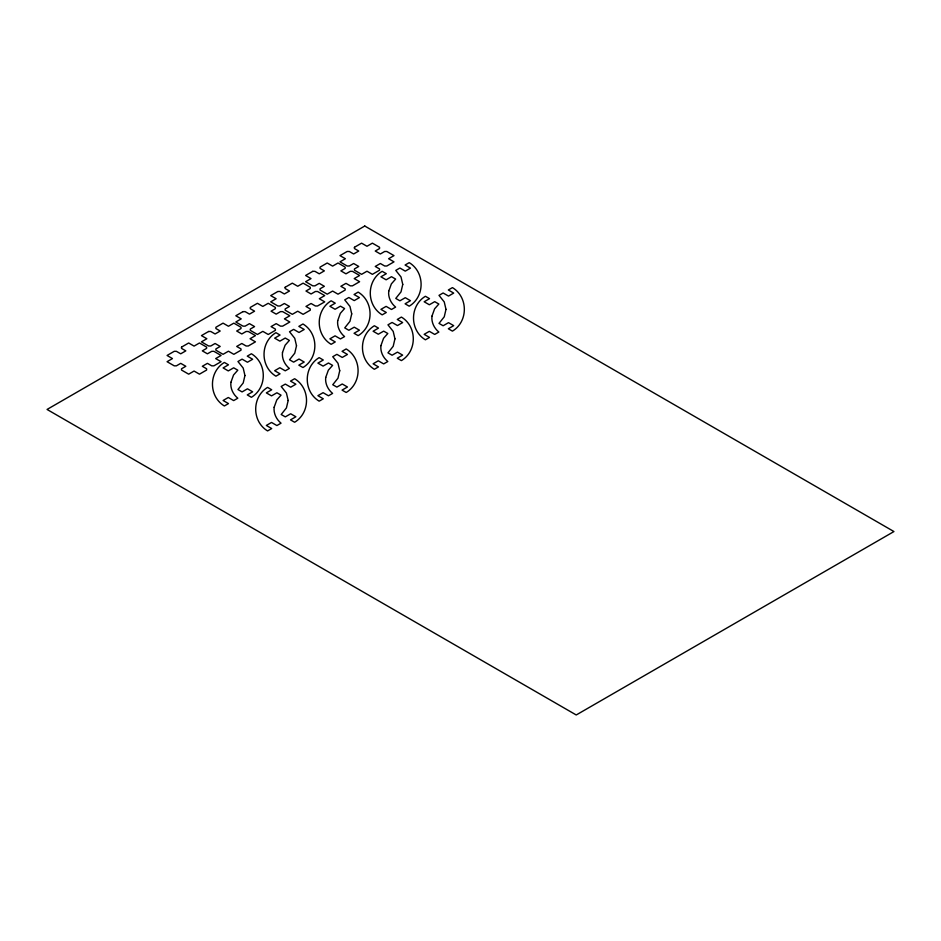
<?xml version="1.0" encoding="UTF-8"?>
<svg xmlns="http://www.w3.org/2000/svg" width="941" height="941" viewBox="0 0 941 941"><rect width="100%" height="100%" fill="white"/><g stroke="black" fill="none" stroke-linecap="round" stroke-linejoin="round"><path stroke-width="1.41" d="M181.507 347.123L181.507 348.37L185.824 350.864L180.719 353.816L176.39 351.322L174.238 351.322L167.063 355.463L172.462 358.58L167.063 361.697L174.238 365.837L176.39 365.837L180.719 363.344L185.824 366.284L181.507 368.79L181.507 370.036L188.671 374.165L194.069 371.048L199.468 374.165L206.632 370.036L206.632 368.79L202.315 366.284L207.42 363.344L211.749 365.837L213.901 365.837L221.076 361.697L215.677 358.58L221.076 355.463L213.901 351.322L211.749 351.322L207.42 353.816L202.315 350.864L206.632 348.37L206.632 347.123L199.468 342.983L194.069 346.112L188.671 342.983L181.507 347.123M285.147 287.287L285.147 288.534L289.475 291.028L284.358 293.98L280.042 291.487L277.877 291.487L270.714 295.615L276.113 298.732L270.714 301.861L277.877 305.99L280.042 305.99L284.358 303.496L289.475 306.448L285.147 308.942L285.147 310.189L292.322 314.329L297.721 311.212L303.12 314.329L310.283 310.189L310.283 308.942L305.966 306.448L311.071 303.496L315.4 305.99L317.552 305.99L324.727 301.861L319.317 298.732L324.727 295.615L317.552 291.487L315.4 291.487L311.071 293.98L305.966 291.028L310.283 288.534L310.283 287.287L303.12 283.147L297.721 286.264L292.322 283.147L285.147 287.287M354.428 247.295L354.428 248.542L358.744 251.035L353.64 253.988L349.311 251.482L347.158 251.482L339.983 255.623L345.394 258.74L339.983 261.857L347.158 265.997L349.311 265.997L353.64 263.504L358.744 266.456L354.428 268.95L354.428 270.196L361.591 274.337L366.99 271.22L372.389 274.337L379.564 270.196L379.564 268.95L375.236 266.456L380.352 263.504L384.669 265.997L386.833 265.997L393.997 261.857L388.598 258.74L393.997 255.623L386.833 251.482L384.669 251.482L380.352 253.988L375.236 251.035L379.564 248.542L379.564 247.295L372.389 243.154L366.99 246.271L361.591 243.154L354.428 247.295M230.921 382.305C230.18 388.374 233.145 394.42 237.802 398.208L233.674 400.595L228.298 397.49L223.099 400.49L228.487 403.595L224.358 405.971C208.502 396.42 208.502 371.989 224.358 362.438L228.487 364.814L223.099 367.919L228.298 370.919L233.674 367.813L237.802 370.189L233.544 375L230.921 382.305M244.942 375.53L243.201 382.975L237.955 389.539L242.084 391.915L247.459 388.809L252.659 391.809L247.271 394.914L251.4 397.302C267.244 387.739 267.244 363.32 251.4 353.757L247.271 356.145L252.659 359.25L247.459 362.238L242.084 359.144L237.955 361.52L243.201 368.084L244.942 375.53M274.149 407.265C273.419 413.322 276.372 419.38 281.03 423.168L276.901 425.555L271.526 422.45L266.338 425.45L271.714 428.555L267.585 430.931C251.741 421.38 251.741 396.949 267.585 387.386L271.714 389.774L266.338 392.879L271.526 395.879L276.901 392.773L281.03 395.149L276.772 399.96L274.149 407.265M282.488 352.534C281.747 358.603 284.711 364.649 289.369 368.437L285.241 370.825L279.865 367.719L274.666 370.719L280.042 373.824L275.925 376.2C260.069 366.649 260.069 342.218 275.925 332.667L280.042 335.043L274.666 338.148L279.865 341.148L285.241 338.042L289.369 340.419L285.111 345.229L282.488 352.534M288.169 400.49L286.429 407.935L281.183 414.499L285.311 416.875L290.687 413.769L295.886 416.769L290.51 419.874L294.627 422.262C310.483 412.699 310.483 388.268 294.627 378.717L290.51 381.105L295.886 384.199L290.687 387.198L285.311 384.093L281.183 386.48L286.429 393.044L288.169 400.49M296.509 345.759L294.756 353.204L289.522 359.768L293.639 362.144L299.026 359.039L304.214 362.038L298.838 365.143L302.967 367.531C318.811 357.968 318.811 333.549 302.967 323.986L298.838 326.374L304.214 329.479L299.026 332.479L293.639 329.374L289.522 331.75L294.756 338.313L296.509 345.759M325.715 377.494C324.974 383.563 327.939 389.609 332.596 393.397L328.468 395.785L323.092 392.679L317.893 395.679L323.281 398.784L319.152 401.16C303.296 391.609 303.296 367.178 319.152 357.627L323.281 360.003L317.893 363.108L323.092 366.108L328.468 363.003L332.596 365.379L328.338 370.189L325.715 377.494M337.701 320.658C336.96 326.727 339.913 332.773 344.571 336.572L340.454 338.948L335.067 335.843L329.879 338.842L335.255 341.948L331.126 344.324C315.282 334.773 315.282 310.342 331.126 300.791L335.255 303.167L329.879 306.272L335.067 309.271L340.454 306.166L344.571 308.554L340.313 313.353L337.701 320.658M339.736 370.719L337.995 378.164L332.749 384.728L336.878 387.104L342.253 383.999L347.452 386.998L342.065 390.103L346.194 392.491C362.038 382.928 362.038 358.497 346.194 348.946L342.065 351.334L347.452 354.439L342.253 357.427L336.878 354.334L332.749 356.71L337.995 363.273L339.736 370.719M351.722 313.882L349.97 321.328L344.735 327.891L348.852 330.279L354.228 327.174L359.427 330.173L354.051 333.279L358.168 335.655C374.024 326.104 374.024 301.673 358.168 292.11L354.051 294.498L359.427 297.603L354.228 300.602L348.852 297.497L344.735 299.873L349.97 306.437L351.722 313.882M380.929 345.618C380.188 351.687 383.152 357.733 387.81 361.52L383.681 363.908L378.306 360.803L373.106 363.802L378.482 366.908L374.365 369.284C358.509 359.733 358.509 335.302 374.365 325.751L378.482 328.127L373.106 331.232L378.306 334.231L383.681 331.126L387.81 333.502L383.552 338.313L380.929 345.618M388.739 291.192C387.998 297.25 390.962 303.308 395.62 307.095L391.491 309.483L386.116 306.378L380.917 309.377L386.304 312.483L382.175 314.859C366.32 305.307 366.32 280.877 382.175 271.314L386.304 273.702L380.917 276.807L386.116 279.806L391.491 276.701L395.62 279.077L391.362 283.888L388.739 291.192M394.949 338.842L393.197 346.288L387.963 352.851L392.091 355.228L397.467 352.122L402.654 355.122L397.278 358.227L401.407 360.615C417.251 351.052 417.251 326.633 401.407 317.07L397.278 319.458L402.654 322.563L397.467 325.562L392.091 322.457L387.963 324.833L393.197 331.397L394.949 338.842M402.76 284.417L401.019 291.863L395.773 298.426L399.901 300.802L405.277 297.697L410.464 300.697L405.089 303.802L409.217 306.19C425.061 296.627 425.061 272.196 409.217 262.645L405.089 265.021L410.464 268.126L405.277 271.126L399.901 268.02L395.773 270.408L401.019 276.972L402.76 284.417M431.966 316.152C431.225 322.21 434.189 328.256 438.847 332.055L434.718 334.431L429.343 331.338L424.156 334.337L429.531 337.431L425.403 339.819C409.558 330.267 409.558 305.837 425.403 296.274L429.531 298.662L424.156 301.767L429.343 304.766L434.718 301.661L438.847 304.037L434.589 308.848L431.966 316.152M445.987 309.377L444.246 316.823L439 323.386L443.129 325.762L448.504 322.657L453.703 325.657L448.328 328.762L452.445 331.138C468.3 321.587 468.3 297.156 452.445 287.605L448.328 289.981L453.703 293.086L448.504 296.086L443.129 292.98L439 295.368L444.246 301.932L445.987 309.377M364.767 226.028L47.05 409.453L576.233 714.972L893.95 531.547L364.767 226.028M208.608 331.479L201.445 335.619L206.844 338.736L201.445 341.854L208.608 345.994L210.772 345.994L215.089 343.489L220.194 346.441L215.877 348.935L215.877 350.181L223.041 354.322L228.44 351.205L233.85 354.322L241.014 350.181L241.014 348.935L236.697 346.441L241.802 343.489L246.119 345.994L248.283 345.994L255.446 341.854L250.047 338.736L255.446 335.619L248.283 331.479L246.119 331.479L241.802 333.973L236.697 331.02L241.014 328.527L241.014 327.28L233.85 323.139L228.44 326.256L223.041 323.139L215.877 327.28L215.877 328.527L220.194 331.02L215.089 333.973L210.772 331.479L208.608 331.479M242.99 311.624L235.815 315.764L241.214 318.881L235.815 321.998L242.99 326.139L245.142 326.139L249.471 323.645L254.576 326.598L250.259 329.091L250.259 330.338L257.422 334.478L262.821 331.361L268.22 334.478L275.384 330.338L275.384 329.091L271.067 326.598L276.172 323.645L280.5 326.139L282.653 326.139L289.828 321.998L284.429 318.881L289.828 315.764L282.653 311.624L280.5 311.624L276.184 314.129L271.067 311.177L275.384 308.683L275.384 307.436L268.22 303.296L262.821 306.413L257.422 303.296L250.259 307.436L250.259 308.683L254.576 311.177L249.471 314.129L245.142 311.624L242.99 311.624M312.777 271.337L305.613 275.478L311.012 278.595L305.613 281.712L312.777 285.841L314.941 285.841L319.258 283.347L324.363 286.299L320.046 288.793L320.046 290.04L327.209 294.18L332.62 291.063L338.019 294.18L345.182 290.04L345.182 288.793L340.865 286.299L345.97 283.347L350.287 285.841L352.452 285.841L359.615 281.712L354.216 278.595L359.615 275.478L352.452 271.337L350.287 271.337L345.97 273.831L340.865 270.879L345.182 268.385L345.182 267.138L338.019 262.998L332.62 266.115L327.209 262.998L320.046 267.138L320.046 268.385L324.363 270.879L319.258 273.831L314.941 271.337L312.777 271.337"/></g></svg>
